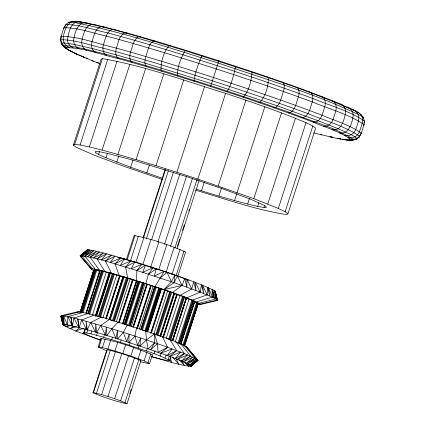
<?xml version="1.0" encoding="UTF-8"?>
<svg xmlns="http://www.w3.org/2000/svg" width="425" height="425" viewBox="0 0 425 425"><rect width="100%" height="100%" fill="white"/><g stroke="black" fill="none" stroke-linecap="round" stroke-linejoin="round"><path stroke-width="0.64" d="M217.419 300.023L215.889 298.887L214.625 290.705L216.654 299.455L214.822 290.817L217.419 300.023L200.627 304.119C180.428 293.686 158.004 288.001 136.553 280.617L136.887 270.486L141.86 264.249L131.256 268.754L134.704 262.018C161.601 270.932 189.237 278.502 214.822 290.817L215.332 291.592L217.196 300.278L215.305 291.55L217.419 300.023L216.978 300.533L200.271 304.523L198.358 304.412L199.601 304.103M192.445 300.018L207.14 294.865L207.581 287.257L209.785 296.007L208.377 287.587L212.431 297.149L215.889 298.887L212.484 289.473L214.163 298.021L212.027 289.26L212.431 297.149L196.653 301.835M83.252 312.439L67.92 316.614L67.341 324.897C94.796 331.001 121.497 340.058 148.171 348.867C162.562 354.301 177.82 358.248 191.192 365.941L198.055 360.389L186.363 346.609C167.535 337.344 147.119 331.702 127.303 324.944C110.962 320.237 94.802 314.102 77.918 311.706L61.216 315.701L60.77 316.205L63.367 325.412L75.565 331.017L100.215 340.064M164.008 289.584L174.133 282.694L174.845 275.081L171.403 281.759L164.008 289.584L182.038 285.451L200.17 292.103L212.431 297.149M100.088 63.936L77.361 54.549L65.386 48.232L61.513 43.998L60.552 40.619L61.232 36.242C80.022 36.778 98.111 43.913 116.328 48.094C148.925 57.168 181.268 67.139 213.472 77.504C249.911 89.335 286.222 101.591 322.038 115.202C335.139 120.939 349.594 124.706 361.271 133.142L359.284 137.1L356.533 139.278L350.933 140.447L337.562 138.582L313.687 132.919M61.232 36.242L60.552 40.619M363.906 124.291L363.768 125.455C367.646 111.871 348.617 109.018 340.473 104.013C300.65 87.704 259.755 74.189 218.88 60.786C177.921 47.759 136.871 34.813 95.062 24.756C87.422 23.29 79.677 21.016 71.846 21.468C64.047 22.201 62.9 31.206 60.956 37.129M364.039 123.128L364.448 121.077C348.909 110.558 330.113 105.761 312.922 98.515C281.297 86.859 249.358 76.07 217.297 65.678C180.997 54.023 144.553 42.776 107.727 32.916C93.845 29.936 80.022 24.56 65.716 24.597L65.439 25.484M186.899 297.813L200.17 292.103L201.423 284.75L203.655 293.484L202.624 285.217L207.14 294.865M88.081 313.549L73.987 318.017L72.383 325.964L70.954 317.316L72.202 325.922L67.92 316.614L61.216 315.701L62.857 324.642L67.341 324.897L63.623 315.839L79.836 311.817M170.722 356.75L169.532 360.427L168.964 360.745L162.377 359.55L151.369 356.623C164.422 360.087 177.31 364.9 190.777 366.419L197.784 359.98L190.357 365.325L197.513 359.566L184.466 353.573L167.631 347.257L158.116 352.32L157.431 343.655L154.472 333.949L146.428 339.899L139.963 346.104L140.68 337.992L137.62 345.318L134.932 336.09L136.574 327.93M180.179 295.295L191.723 288.931L193.742 281.828L195.946 290.514L195.394 282.434L200.17 292.103M145.786 283.544L148.495 274.168L153 267.803L142.694 272.324L145.43 265.365L136.887 270.486C118.113 265.434 99.524 257.715 80.134 255.839L91.827 269.62L93.819 270.767M363.221 118.575L363.487 117.698L359.614 113.47L353.032 109.756M71.968 51.94L68.425 49.9L66.767 48.45L67.028 47.616C84.745 48.115 101.798 54.846 118.973 58.788C149.706 67.341 180.2 76.744 210.572 86.514C244.922 97.67 279.161 109.23 312.933 122.06C325.284 127.468 338.911 131.017 349.924 138.975C354.567 140.356 359.693 137.721 361.271 133.142M343.442 139.613L347.496 140.027L349.663 139.814L349.924 138.975M359.284 137.1L359.561 136.218C344.016 125.699 325.221 120.902 308.029 113.656C276.404 102 244.465 91.21 212.404 80.819C176.109 69.163 139.666 57.917 102.834 48.057C88.958 45.077 75.129 39.7 60.823 39.737L61.779 43.127L63.957 45.889L67.028 47.616M210.572 86.514L218.88 60.786M162.185 179.43L124.18 166.387L93.537 154.923L76.155 147.199L73.36 145.132L101.06 59.367L102.382 58.623C144.468 65.806 184.848 80.824 225.569 93.341C249.029 101.182 272.43 109.209 295.449 118.262C302.207 121.396 309.687 123.425 315.632 128.058L287.932 213.817L286.609 214.567C255.6 209.812 225.829 199.049 195.803 190.262M73.36 145.132L74.683 144.383L102.382 58.623M74.683 144.383L80.081 144.983L107.78 59.224M80.081 144.983L89.34 146.912L117.04 61.152M162.738 178.388L130.634 167.269L105.942 157.781L98.579 154.456L99.593 151.321M89.34 146.912L102.112 150.094L129.811 64.329M105.942 157.781L107.36 153.388M102.112 150.094L117.9 154.397L145.6 68.637M116.795 162.116L118.825 155.842M80.027 312.274L93.675 270.024L94.238 270.13L80.591 312.38M80.15 312.269L93.797 270.018M81.271 309.326L93.697 270.858M80.745 312.46L94.568 269.53L95.439 269.641L99.593 270.938L85.951 313.188M82.121 309.458L83.55 305.044M86.806 294.955L89.048 288.017M91.901 279.188L93.734 273.514M95.094 269.567L81.244 312.449L81.589 312.518L95.439 269.641M82.195 312.694L96.045 269.811M83.141 312.29L96.788 270.04M130.634 167.269L133.067 159.736M100.273 270.507L86.217 313.358L100.066 270.481L102.749 271.145L109.608 273.381L95.758 316.264M117.9 154.397L136.096 159.673L163.8 73.907M101.501 270.783L87.651 313.666L88.182 313.809L102.032 270.927M102.749 271.145L88.894 314.022L89.638 314.272L103.488 271.389M100.475 340.175L88.15 335.378L83.725 332.987L85.112 328.7M83.725 332.987L84.293 332.669L85.483 328.998M92.363 315.185L106.213 272.308M84.293 332.669L86.716 332.966L87.906 329.29M95.381 315.462L109.023 273.211L109.608 273.381M95.498 316.189L109.347 273.312M96.337 315.977L96.087 315.855L109.942 272.978L122.846 276.994L123.585 277.047L123.207 276.728L126.326 277.615L136.558 281.111L139.926 281.802L174.558 293.452L160.597 336.334L174.558 293.452M96.087 315.855L110.038 272.967M96.539 315.345L99.593 305.883M100.412 303.365L110.187 273.094L109.942 272.978M86.716 332.966L90.881 333.864L91.874 330.804M110.457 273.068L96.608 315.945L96.188 315.844M112.264 273.557L98.414 316.439L97.208 316.11M112.933 273.753L99.083 316.636L99.832 316.88L113.682 273.998M146.816 172.986L149.451 164.831M114.357 274.231L100.507 317.114L102.282 317.751M90.881 333.864L96.613 335.325L97.601 332.26M102.871 317.958L116.721 275.081M105.745 318.24L119.393 275.99M106.085 318.352L119.733 276.101M106.197 319.074L120.047 276.192M136.096 159.673L156.007 165.702L183.706 79.942M106.611 350.774L98.117 347.05L100.964 338.231M126.193 260.127L134.125 235.562C151.693 238.813 169.198 244.843 185.613 252.03L177.677 276.595M98.117 347.05L99.057 346.906L101.904 338.087M127.128 259.983L135.065 235.418M109.204 319.244L122.846 276.994L123.25 277.095M96.613 335.325L103.652 337.28L104.444 334.831M123.207 276.728L109.358 319.611L112.476 320.498L126.326 277.615M109.374 319.653L123.223 276.776M109.602 319.345L123.048 277.727M109.677 319.674L123.526 276.792M110.272 319.839L124.121 276.957M99.057 346.906L102.42 347.581L105.267 338.762M130.496 260.658L138.428 236.093M127.07 277.849L113.22 320.732L114.468 321.172L128.323 278.295M113.937 320.971L127.787 278.093M92.953 392.785L106.802 349.902L107.323 349.701C118.766 352.431 130.135 355.927 140.914 360.666L127.064 403.543L126.549 403.75C115.101 401.014 103.732 397.518 92.953 392.785L93.473 392.578C104.917 395.314 116.285 398.809 127.064 403.543M143.018 237.788L165.219 169.049M116.253 321.868L130.103 278.991M93.473 392.578L107.323 349.701M143.538 237.58L165.532 169.474M102.42 347.581L107.886 349.01L110.734 340.191M135.756 262.714L143.894 237.522M103.652 337.28L111.695 339.649L112.487 337.2M118.718 322.06L132.366 279.809M118.841 322.803L132.69 279.921M119.181 322.91L133.03 280.033M96.507 393.221L110.357 350.343M146.37 238.855L168.364 170.749M122.395 323.898L136.244 281.021L136.792 281.175L122.942 324.052M122.91 323.361L136.558 281.111M107.886 349.01L114.915 351.055L117.762 342.237M142.784 264.759L150.923 239.562M124.121 324.291L137.971 281.408M101.602 394.618L115.451 351.741M151.661 239.62L173.458 172.146M138.492 281.424L124.637 324.302L125.375 324.472L139.225 281.589M124.854 324.333L138.704 281.451M111.695 339.649L120.392 342.327L121.183 339.878M139.926 281.802L126.076 324.684L130.167 326.055L144.017 283.178M156.007 165.702L176.869 172.263L204.568 86.503M128.472 325.438L142.322 282.561M129.216 325.688L143.066 282.806M129.822 325.906L143.671 283.029M107.971 396.557L121.821 353.674M157.829 242.186L179.828 174.08M131.192 326.533L145.042 283.65M114.915 351.055L122.82 353.51L125.667 344.691M150.689 267.219L158.828 242.022M132.828 327.186L146.678 284.304M133.105 327.287L146.954 284.405M133.641 326.767L147.284 284.516M169.532 360.427C156.947 353.605 142.789 350.046 129.359 345.196L130.151 342.741M136.744 328.477L150.593 285.595L151.236 285.791L137.588 328.042M137.084 328.583L150.933 285.701M114.654 398.735L128.504 355.858M164.512 244.364L186.511 176.263M139.294 329.173L153.143 286.291M152.453 354.7L149.605 363.518L144.075 360.905L130.826 356.139L133.673 347.321M158.695 269.848L166.834 244.651M154.493 286.588L140.643 329.465L141.073 329.572L154.923 286.689M155.582 286.88L141.732 329.763L146.062 331.282L159.912 288.4M142.481 330.002L156.331 287.125M120.626 400.828L134.475 357.951M170.489 246.463L192.482 178.357M138.21 348.128L139.198 345.063M144.829 330.788L158.679 287.906M145.493 331.022L159.343 288.139M145.94 331.197L159.789 288.32M146.227 331.489L160.076 288.607M138.146 358.689L140.999 349.871M166.021 272.393L174.16 247.201M147.071 331.914L160.921 289.032L161.415 289.218L147.773 331.468M147.273 331.994L161.123 289.112M124.987 402.517L138.837 359.64M174.845 248.147L197.046 179.414M287.932 213.817L285.132 211.751L278.317 208.447L253.837 198.661L197.869 179.106L225.569 93.341M129.806 393.662L131.229 389.247M177.427 246.229L179.663 239.291M182.516 230.462L184.349 224.788M188.833 210.912L189.444 209.02M177.129 248.545L199.123 180.439M150.647 333.158L164.502 290.275M150.981 333.269L164.831 290.387M151.523 332.743L165.166 290.493M146.556 351.002L147.347 348.548M144.075 360.905L146.923 352.086M171.944 274.608L180.083 249.411M153.776 334.087L167.625 291.21M195.968 189.104L201.482 190.841L204.324 182.054M155.821 334.64L169.671 291.757M170.266 291.927L156.416 334.804L160.708 336.329M148.022 362.567L150.87 353.749M176.099 275.644L184.03 251.079M157.154 335.038L171.004 292.156M157.877 335.283L171.727 292.4M154.031 353.685L155.019 350.625M159.943 336.016L173.793 293.133M160.395 335.915L161.819 331.5M165.081 321.412L166.504 316.997M160.475 336.212L174.324 293.335M162.743 337.487L176.593 294.605L174.043 293.664M163.242 336.961L176.89 294.711L176.593 294.605M163.375 337.705L177.225 294.822L183.982 296.894L186.532 297.92L172.683 340.797M160.305 356.065L161.293 353.005M166.138 338.56L179.988 295.683M182.527 296.432L168.677 339.315L166.77 338.752M218.211 185.959L245.91 100.194M183.239 296.645L169.389 339.527L170.133 339.772L183.982 296.894M184.604 297.118L170.754 339.995L172.343 340.611L186.192 297.728M165.107 358.036L166.095 354.976M201.482 190.841L218.907 196.095L221.542 187.935M172.757 339.469L174.994 332.531M175.812 330.007L179.679 318.027M180.088 316.763L184.774 302.26M185.587 299.737L186.198 297.845L186.532 297.92L172.683 340.754M172.789 339.973L186.23 298.355L185.922 298.249M168.231 359.513L169.416 355.837M175.174 342.152L189.024 299.274L193.242 300.629L194.772 301.32L180.923 344.202M177.963 343.033L191.813 300.151M178.718 343.272L192.567 300.39M193.242 300.629L179.393 343.512L180.811 344.123L194.661 301.24M179.855 343.692L193.704 300.81M180.896 343.533L184.769 331.553M185.173 330.294L194.772 301.32M182.973 344.803L196.621 302.552L194.406 301.814M183.69 345.047L197.338 302.797L196.621 302.552M184.03 345.881L197.885 302.998L197.338 302.797M184.291 346.003L198.14 303.121L197.885 302.998M184.599 345.578L198.363 303.328L184.716 345.578M237.107 192.562L264.807 106.797M218.907 196.095L234.542 200.568L236.773 193.667M234.542 200.568L247.653 204.058L249.48 198.411M253.837 198.661L281.536 112.901M247.653 204.058L257.635 206.396L258.852 202.629M257.635 206.396L264.015 207.48L264.626 205.594M267.75 204.027L295.449 118.262M278.317 208.447L306.016 122.682M285.132 211.751L312.832 125.991M361 134.029L364.044 124.567C348.431 114.006 329.556 109.183 312.29 101.91C280.527 90.201 248.444 79.363 216.245 68.93C179.791 57.221 143.188 45.927 106.197 36.024C92.257 33.028 78.37 27.63 64 27.668L63.729 28.555L65.153 25.994M94.175 315.122L81.648 319.993L79.077 327.622L77.817 319.005L78.646 327.505L73.987 318.017L67.92 316.614M101.368 317.114L90.684 322.49L87.226 329.816L86.163 321.242L86.477 329.603L81.648 319.993L73.987 318.017M136.887 270.486L174.133 282.694L177.358 275.947L182.038 285.451L172.476 292.522M81.648 319.993L111.802 328.753L115.913 338.332L117.539 330.549L117.72 338.906L123.282 332.339L127.303 324.944M154.472 333.949L154.742 342.725L150.726 349.743L157.431 343.655L167.631 347.257L160.629 353.223L172.178 348.925L167.168 355.571L176.726 350.593L169.825 339.469M155.029 286.567L164.087 271.447L154.302 276.064L156.326 268.871L148.495 274.168M109.443 319.457L100.831 325.438L96.576 332.483L95.758 323.967L95.476 332.159L90.684 322.49M118.171 322.097L111.802 328.753L106.84 335.543L106.319 327.096L105.384 335.097L100.831 325.438M84.405 331.787L82.795 333.8L84.58 333.099M77.568 312.109L77.918 311.706M125.625 267.027L131.001 260.897L120.323 265.455L124.451 258.921L134.704 262.018L125.625 267.027L127.59 277.865L136.553 280.617M200.271 304.523L200.627 304.119M227.003 91.874C231.423 84.293 233.739 75.347 235.535 66.757L235.312 66.146M115.026 263.882L120.758 257.848L110.213 262.517L114.963 256.163L124.451 258.921L115.026 263.882L119.154 275.363L127.59 277.865M157.431 343.655L134.932 336.09L128.871 342.46L129.104 334.215L126.762 341.774L123.282 332.339L111.802 328.753M193.024 364.172L190.777 366.419L188.557 363.981M105.4 261.147L111.44 255.191L101.208 260.026L106.516 253.826L114.963 256.163L105.4 261.147L111.499 273.19L119.154 275.363M97.022 258.905L103.333 253.008L93.574 258.055L99.354 251.977L106.516 253.826L97.022 258.905L104.832 271.4L111.499 273.19M154.742 342.725L148.171 348.867L146.428 339.899L145.717 330.963M186.363 346.609L198.055 360.389L197.338 360.485L190.777 366.419L188.695 363.832M197.338 360.485L191.006 366.153L198.055 360.389M90.132 257.21L96.677 251.361L87.529 256.663L93.681 250.67L99.354 251.977L90.132 257.21L99.349 270.056L104.832 271.4M84.931 256.116L91.672 250.309L83.247 255.887L89.664 249.942L93.681 250.67L84.931 256.116L95.211 269.184L99.349 270.056M81.563 255.653L88.474 249.873L80.851 255.749L87.412 249.815L89.664 249.942L81.563 255.653L92.533 268.818L95.211 269.184M80.134 255.839L87.412 249.815L81.35 255.398L87.183 250.075L80.134 255.839L91.827 269.62M176.726 350.593L169.58 356.479L180.593 352.081L175.068 358.535L184.466 353.573L175.982 341.838M184.466 353.573L177.236 359.396L187.542 354.838L181.581 361.123L190.618 356.108L180.875 343.857M79.985 327.468L75.565 331.017L83.528 328.371M190.618 356.108L183.366 361.893L192.812 357.117L186.527 363.258L195.006 358.121L184.37 345.461M195.006 358.121L187.786 363.89L196.26 358.843L189.762 364.878L197.513 359.566M160.113 277.961L167.067 272.436L171.403 281.759M202.417 55.526L201.875 55.888C198.294 63.899 194.937 72.516 194.108 81.255M243.185 97.261C249.071 90.876 251.313 80.862 252.094 72.271L251.494 71.533M74.258 326.172L69.812 328.647L76.617 326.676M69.307 325.306L65.71 326.761L71.48 325.252M140.399 360.868L140.914 360.666M258.894 102.6L260.281 102.154C265.386 95.875 268.913 85.802 268.17 77.733L267.208 76.872M66.507 324.461L63.367 325.412L60.77 316.205M352.601 139.974L350.933 140.447L347.496 140.027M186.145 50.426L185.226 50.676C149.818 40.147 114.553 28.587 78.211 21.675L74.954 22.631L70.731 22.201L68.468 22.419M199.405 303.216L215.889 298.887M67.108 324.498L63.367 325.412L62.974 323.563M100.879 338.459C118.341 341.604 135.57 347.852 152.028 354.647L152.256 355.109M273.923 107.817L275.655 107.493C280.755 103.838 281.297 96.921 283.438 91.518C284.166 88.782 284.803 85.754 283.544 83.072L282.232 82.089M149.605 363.518L148.665 363.662L140.441 361.717M91.396 268.967L92.533 268.818M170.287 45.571L169.001 45.703C163.667 51.807 160.629 62.05 161.112 70.125L161.978 71.299M288.065 112.843L290.121 112.636C311.233 121.237 334.13 127.022 353.419 139.373L353.154 140.229L349.663 139.814M75.878 21.829L81.558 22.084M354.832 139.442L356.533 139.278L356.803 138.407L355.077 136.893L351.374 134.762L338.279 128.775L318.224 120.758L277.546 105.91L211.475 83.693L144.914 63.075L115.956 54.777L92.018 48.439L74.402 44.412L64.042 42.904L61.779 43.127L61.513 43.998L63.24 45.512M264.015 207.48L266.496 207.251L264.966 205.721L250.33 199.113L222.812 188.875L187.499 176.901L134.295 160.507L108.221 153.568L99.992 151.847L95.535 151.422L95.057 152.304L98.579 154.456M301.123 117.613L303.487 117.512C309.607 114.915 310.197 107.339 312.29 101.91C313.087 98.983 313.273 95.652 311.376 93.091L309.437 91.885M155.056 41.018L153.414 41.044C148.24 44.354 147.964 51.367 145.78 56.536C144.983 59.431 144.431 62.571 145.525 65.466L146.742 66.746M312.933 122.06L315.568 122.06C322.06 119.919 322.777 112.099 324.812 106.622C325.651 103.588 325.577 100.151 323.457 97.638L321.242 96.332M140.654 36.826L138.683 36.757C132.951 39.509 132.68 46.915 130.507 52.089C129.694 55.064 129.333 58.342 130.794 61.179L132.345 62.555M323.324 126.119C327.787 127.075 331.691 123.51 333.062 119.51C334.597 113.985 338.773 106.951 334.092 101.798L331.633 100.39M332.164 129.742C340.786 131.522 343.724 121.114 345.206 114.777C346.518 110.622 344.856 105.474 340.473 104.013M127.282 33.06L124.998 32.9C118.819 35.148 118.453 42.877 116.328 48.094C115.488 51.149 115.356 54.554 117.114 57.322L118.973 58.788M339.325 132.882C348.059 134.98 351.464 124.674 352.803 118.102C354.158 113.767 352.102 108.625 347.639 107.153M115.122 29.761L112.556 29.527C106.016 31.333 105.485 39.312 103.429 44.598C102.558 47.743 102.669 51.244 104.667 53.948L106.813 55.489M344.717 135.485C349.339 136.765 354.222 133.907 355.757 129.439C357.6 123.813 361.457 116.285 355.98 111.377C300.794 86.695 242.664 69.259 185.226 50.676C180.827 58.092 176.779 67.532 177.836 76.155M104.332 26.982L101.517 26.685C94.701 28.124 93.973 36.274 91.986 41.65C90.753 45.698 91.843 50.873 96.023 52.711M320.668 134.714L321.794 134.837M348.266 137.525C352.909 138.863 357.951 136.149 359.518 131.607C360.793 126.634 364.167 121.353 361.76 116.19C315.897 93.686 266.363 79.603 218.163 62.99C170.818 48.328 123.638 32.327 74.954 22.631C69.466 26.382 68.483 33.851 67.394 39.95C67.761 43.446 69.944 46.516 73.249 47.812M95.062 24.756C86.514 22.493 83.587 33.118 82.152 39.291C80.856 43.531 82.434 48.721 86.753 50.485M329.938 136.94L332.361 137.222M87.438 23.12C78.768 20.639 75.368 31.099 74.067 37.549C72.723 41.947 74.704 47.138 79.124 48.848M337.562 138.582L340.77 138.97L337.769 138.322M77.504 21.67C68.696 18.992 64.674 29.182 63.532 36.019C62.146 40.619 64.648 45.773 69.195 47.398M341.976 139.182L346.789 140.027M184.678 297.489L186.198 297.845M330.438 136.685L332.339 137.137M198.241 303.328L197.136 303.025M117.72 257.168C141.812 263.612 165.638 271.208 188.838 280.357M194.544 301.283L191.84 300.544M194.517 302.239L196.61 302.871M120.392 342.327L129.359 345.196M123.282 332.339L134.932 336.09M176.869 172.263L197.869 179.106M176.89 294.711L177.225 294.822M186.23 298.355L189.024 299.274M122.82 353.51L130.826 356.139M174.133 282.694L182.038 285.451L184.774 278.566L186.883 287.188L186.888 279.31L191.723 288.931M95.572 269.955L97.421 270.608M98.042 270.826L99.588 271.405M94.701 270.555L93.675 270.024M102.106 271.299L100.066 270.481M96.815 62.209L98.589 62.905M78.482 54.713L83.677 56.939M86.084 57.928L87.895 58.666M94.956 269.732L94.568 269.53M76.792 53.975L74.534 52.987L77.361 54.549M73.987 52.721L69.02 50.32L68.324 49.428M68.425 49.9L65.386 48.232L64.313 46.872M360.283 114.383L361.303 114.952M66.767 48.45L63.697 46.75L63.957 45.889L66.178 45.672L70.327 46.097L84.145 48.833L104.667 53.948L130.794 61.179L161.112 70.125L210.832 85.696L260.281 102.154L290.121 112.636C295.784 109.528 296.305 102.255 298.435 96.852C299.195 94.026 299.625 90.838 298.01 88.214L296.374 87.114M81.866 56.196L84.527 57.683M91.89 60.467L93.367 61.306M80.681 256.668L81.515 257.146M356.575 111.802L357.404 112.524M185.002 362.477L188.525 366.286L185.874 362.594M179.191 359.773L184.508 365.558L181.406 360.485M172.337 357L178.835 364.252L176.359 359.12M169.532 359.895L171.673 362.403L170.26 358.137M162.584 336.812L167.631 347.257M61.216 315.701L64.159 324.472L62.417 315.77L64.196 324.466L63.623 315.839M215.332 291.592L216.272 296.698M191.192 365.941L190.32 364.953L191.192 365.941M62.889 324.684L60.993 315.956L62.857 324.642"/></g></svg>
